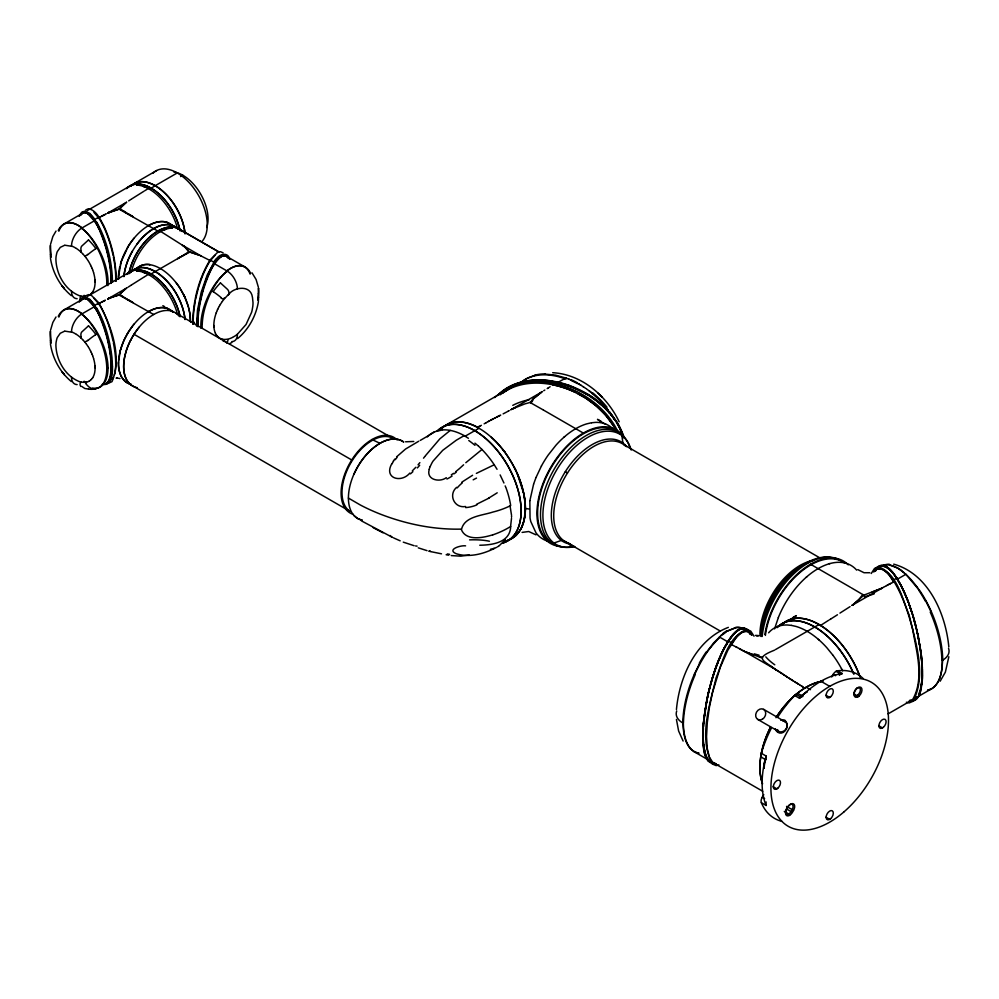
<?xml version="1.0" encoding="UTF-8"?>
<svg xmlns="http://www.w3.org/2000/svg" width="999" height="999" viewBox="0 0 999 999"><rect width="100%" height="100%" fill="white"/><g stroke="black" fill="none" stroke-linecap="round" stroke-linejoin="round"><path stroke-width="1.5" d="M131.356 384.465A42.32 24.438 -60 0 1 129.033 383.728C120.517 380.244 118.044 369.83 118.519 361.7M118.494 276.473L118.506 279.171M118.469 277.385L118.469 277.61A42.595 24.588 -60 0 0 118.506 279.283M548.901 541.458A65.609 37.887 -60 0 1 535.988 532.829L530.806 521.59A65.609 37.887 -60 0 1 530.044 517.944L529.845 500.886M96.691 222.078C106.818 240.322 112.188 261.301 112.45 282.155M96.691 307.979C105.357 323.201 110.027 340.509 112 357.842C112.275 365.671 115.185 386.725 102.36 384.328M196.491 325.986L197.49 310.115L201.261 292.12L207.143 275.175L213.998 262.287L210.027 259.99C198.464 279.158 192.745 301.923 192.844 324.225M100.175 230.544C107.293 246.653 111.913 266.558 111.413 282.817A39.098 11.576 77.3 0 0 111.451 280.557A39.123 11.576 77.3 0 0 111.301 275.699M98.564 313.062C105.931 328.359 110.24 345.142 111.413 362.063C111.301 368.981 113.074 385.327 102.485 384.303M197.577 319.518L197.515 321.129A39.123 11.576 -77.3 0 0 197.54 326.311C197.015 308.828 201.423 291.408 207.967 275.287M922.477 674.587L922.402 668.88M118.469 363.286L118.481 362.649M492.732 534.827C483.179 537.774 466.333 541.371 461.438 529.782C464.011 516.371 482.08 515.609 492.732 512.1A71.94 39.286 2.6 0 0 510.014 505.894M702.796 734.552L703.408 725.349M922.452 675.898L921.652 656.992L918.218 637.312M118.481 276.823L121.191 261.663L128.259 246.341A42.333 24.388 -60 0 1 148.514 225.624M190.434 321.74L189.972 314.136L188.137 305.881M190.434 321.578L190.459 320.467A42.595 24.588 60 0 0 189.073 309.44L188.961 308.966M118.481 362.425L120.255 350.774M922.414 677.185L922.539 675.636M118.494 276.311L118.531 275.437M511.55 517.157L511.563 515.959M111.389 369.268L111.413 368.718A39.098 11.576 77.3 0 0 111.451 366.458A39.123 11.576 77.3 0 0 111.301 361.601M922.364 678.446L922.502 676.922M111.376 369.53L111.339 370.267M703.221 728.571L703.383 725.724M676.435 709.565C679.395 676.947 695.903 639.697 728.346 627.372M922.065 677.359L921.99 678.621M118.531 275.374L118.581 274.55M511.5 518.369L510.576 526.523A72.065 43.756 -2.7 0 1 492.769 534.877M922.452 678.171L920.391 691.72M703.433 726.61L703.483 725.973M116.084 281.281C116.496 262.15 111.563 243.069 103.771 225.687C100.112 219.256 96.603 210.277 88.486 208.741L85.827 209.877M703.483 725.848L703.621 724.05A60.814 17.12 -78 0 1 704.02 719.592M920.728 688.124A61.014 17.17 78 0 0 921.727 682.342L921.89 678.92M703.421 725.149L703.608 722.814M922.389 679.395L922.202 681.755M118.594 274.4L118.606 274.313A42.295 24.413 -60 0 1 118.756 272.764A43.107 24.888 -60 0 1 119.83 266.571L119.88 266.333M118.594 360.302L118.606 360.214A42.295 24.413 -60 0 1 118.756 358.666A43.107 24.888 -60 0 1 119.83 352.472M703.171 725.936L707.067 699.188M921.852 680.456L921.652 681.73A60.814 17.12 78 0 1 921.24 684.914M704.058 719.305L704.495 715.496M198.102 313.162L197.864 315.559A39.398 11.663 -77.3 0 0 197.627 318.656M921.99 683.204C921.016 689.435 920.191 698.9 912.799 700.699M948.838 656.743L945.379 672.14L940.159 681.218M529.87 500.649L533.603 484.14M704.582 713.935L704.807 712.275M704.869 711.862L705.057 710.601M705.119 710.189L705.519 707.654M705.306 709.777L705.494 708.641M705.519 708.478L705.868 705.544M921.178 685.302L920.728 687.699A62.388 17.557 78 0 1 920.017 690.521M705.644 707.654L705.956 705.856M110.839 374.862L111.064 373.264A39.398 11.663 77.3 0 0 111.301 370.854M199.013 306.693L198.651 309.028A40.247 11.913 -77.3 0 0 198.152 312.737M199.038 306.531L199.151 305.906M258.454 301.323C256.206 315.684 248.776 329.32 237.562 338.636M706.018 705.519L706.068 705.194A64.773 18.232 -78 0 1 707.142 699.562M705.943 705.119L706.405 702.572M258.304 293.294L258.504 288.199M195.317 301.061L194.093 308.579A38.911 11.513 -77.3 0 0 193.307 324.151M258.229 293.694L257.867 300.374M706.493 702.147L706.817 700.461M510.701 526.423C510.264 542.469 492.519 545.067 479.77 545.229M706.98 698.588L703.184 724.25L703.209 745.129M707.217 699.213L707.879 695.379M706.78 700.287L708.079 693.606M707.155 698.763L707.329 697.914M524.113 520.254L525.412 509.015L524.313 496.441M707.467 697.964L707.816 696.378M524.313 519.368L524.388 518.981A65.072 37.575 60 0 0 525.424 508.541A65.097 37.575 60 0 0 524.375 496.865L523.888 494.168M707.292 697.789L707.654 696.116M200.811 299.725L202.76 291.895A45.792 13.424 -77.4 0 1 205.469 283.341C209.053 273.876 212.787 263.474 220.954 256.955M707.891 696.016L708.466 691.945M50.524 244.38L52.847 236.538L55.994 231.094M50.524 330.282L52.847 322.44L55.994 316.995M708.054 695.316L708.291 694.255A67.87 19.106 -78 0 1 709.74 688.236M707.979 694.954L709.278 688.636M429.283 469.293C425.836 479.757 439.572 482.779 446.316 477.684M200.799 297.814L200.012 301.386A41.746 12.35 -77.3 0 0 199.188 305.682M524.138 520.154L521.391 527.947L517.182 534.203A65.534 37.837 60 0 1 505.019 541.121M708.428 692.782L708.616 691.945M708.753 691.583L711.051 682.067M709.153 689.909L710.002 686.588M120.105 351.323L120.629 349.4M709.827 687.874L711.513 680.444M114.61 374.175L114.373 375.05M709.665 687.787L710.077 686.95M710.164 686.575L712.412 678.021M523.863 521.241L523.364 522.989A66.046 38.137 60 0 1 519.492 531.243L515.322 536.026M709.877 686.962L710.326 685.351M50.425 254.295L50.462 257.43M50.425 340.197L50.462 343.344M774.562 628.895L778.358 617.532M120.355 350.399L120.567 349.613M120.367 264.448L120.567 263.711M710.714 684.552L711.213 682.717A71.404 20.105 -78 0 1 713.036 676.573M120.617 349.425L123.864 340.559L128.259 332.242M711.575 680.856C715.634 665.933 721.315 651.186 729.982 638.286C733.541 633.229 740.684 624.487 747.364 629.782M125.974 351.923L125.025 355.482A42.932 24.788 -60 0 0 123.801 363.236L123.676 366.508A42.595 24.588 -60 0 0 125.05 375.936L125.986 378.409A42.57 24.575 -60 0 0 128.759 382.779L130.394 384.403M120.742 263.112L120.767 263.012A42.507 24.538 -60 0 1 125.387 251.473L126.111 250.075M120.742 349.013L120.767 348.913A42.507 24.538 -60 0 1 125.387 337.375L126.111 335.976M198.664 287.275L199.763 283.691A47.602 14.086 -77.3 0 1 204.083 272.265L205.507 269.143A49.388 14.61 -77.3 0 1 210.339 260.677L215.022 255.294M203.184 288.911L202.073 292.794A43.856 12.975 -77.3 0 0 200.861 297.565M712.187 678.771L712.662 677.222M712.424 677.959L712.899 676.423M919.754 691.345L919.48 692.132M712.674 677.16L713.786 673.663M203.534 287.762L203.808 286.888M713.149 676.211L713.498 675.099M713.236 675.936L713.661 674.05M713.561 674.924L713.798 674.188M203.908 286.601L204.183 285.739M713.848 674L714.685 670.953M533.666 483.941L535.976 477.597M713.973 673.638L714.947 670.192M204.233 285.589L204.658 284.315M714.572 671.827L714.809 671.116A74.9 21.091 -78 0 1 716.945 665.147L717.482 663.761M109.84 378.921L110.277 377.46A40.247 11.913 77.3 0 0 110.777 375.212M204.758 284.028L205.17 282.854M715.072 669.817L716.008 667.182M715.009 670.054L716.271 666.445M920.017 692.894C918.93 697.29 914.872 702.709 909.727 700.811M205.582 281.706L206.231 279.97M258.516 300.299L258.504 297.252M716.096 666.995L716.82 664.984M716.37 666.246L716.957 664.622M216.246 312.849L216.708 311.651M717.12 664.71L717.369 663.548M716.932 664.747L717.919 662.125M79.208 216.259C85.152 204.408 96.341 220.529 98.414 227.26M79.208 302.16C81.381 294.593 90.16 298.239 92.432 303.621A50.924 15.072 77.3 0 1 95.592 308.117M717.544 663.586L718.019 662.387M717.494 663.274L718.206 661.425M918.531 694.392A64.773 18.232 78 0 0 919.205 692.881L919.255 692.732M718.144 662.05L718.768 660.039M430.132 466.608L431.83 463.136A39.71 37.3 29.2 0 1 433.079 461.063L442.719 450.337L456.268 440.234L464.16 435.639L468.394 438.274M536.038 477.46L541.421 466.021M718.069 661.813L718.481 660.726M718.693 660.701L718.968 660.039A78.546 22.115 -78 0 1 725.948 645.466L726.748 644.068M718.656 660.376L719.33 658.666M207.392 277.035C210.015 269.318 220.767 246.166 229.633 259.103M718.943 659.665L719.592 658.066M51.086 257.38L50.425 245.255A42.033 24.313 59.9 0 0 50.512 254.333M51.086 343.281L50.425 331.156A42.033 24.313 59.9 0 0 50.512 340.234M719.53 658.266L721.678 653.371M719.717 657.754L720.754 655.381M208.192 275.162L208.267 274.987A49.55 14.66 -77.3 0 1 209.228 272.839L210.09 271.066M353.896 474.3C359.503 461.888 368.144 450.374 379.995 443.331A44.668 25.787 -60 0 1 403.584 441.933M79.52 215.497L81.906 212.1L85.127 211.101L89.835 213.424L94.93 219.33L98.901 217.045M79.52 301.398L81.906 298.002L85.127 297.003L89.835 299.325L94.93 305.232L98.901 302.947C111.289 326.061 122.502 356.393 111.988 381.68L109.316 382.829M694.317 674.225L699.6 663.511M721.153 654.507L721.615 653.508M217.557 309.678L218.319 308.079M721.74 653.221L724.4 647.914M721.94 652.884L722.851 650.961M210.152 270.941L210.227 270.779A50.337 14.898 -77.3 0 1 211.251 268.793L211.313 268.681M391.933 463.548C383.291 478.284 401.173 483.528 409.827 473.076M723.214 650.199L723.551 649.537M218.456 307.829L219.231 306.356M130.594 340.372L132.455 336.938A42.295 24.426 -60 0 1 136.963 330.02L139.336 326.985M723.751 649.15L724.15 648.363M875.349 570.691L876.373 568.918M908.953 701.211L912.711 699.475C924.574 678.346 916.533 652.11 912.711 629.67C908.378 613.074 903.009 596.515 894.105 581.755A77.572 21.841 78 0 0 886.987 572.652L883.141 569.767L879.595 568.668L876.385 569.38L873.613 571.952L875.586 568.955M724.213 648.239L724.887 646.977M724.35 647.989L724.687 647.352M211.376 268.556L212.113 267.208M724.962 646.852L731.256 637.012M725.024 646.728L725.661 645.591M126.498 335.264L127.248 333.928M219.343 306.156L220.18 304.707M515.322 407.642L513.024 408.641L524.875 403.896L530.082 402.46L531.018 403.009L532.729 400.462M126.923 248.601L127.21 248.102A42.295 24.426 -60 0 1 131.768 241.121L134.141 238.087M212.15 267.158L212.287 266.92A50.924 15.072 -77.3 0 1 215.447 262.025L216.496 260.677A50.624 14.985 -77.3 0 1 217.532 259.478L218.294 258.666M132.455 251.036L130.594 254.47A42.507 24.538 -60 0 0 125.974 266.021L125.025 269.58A42.932 24.788 -60 0 0 123.901 276.224M725.973 645.029L726.648 643.868M781.942 821.365A83.154 48.002 -60 0 1 761.35 802.709A5.657 3.272 -60 0 1 762.249 797.252L763.773 794.617M831.705 676.947L833.228 674.313A5.657 3.272 -60 0 1 837.512 670.804A83.154 48.002 -60 0 1 862.999 678.358M786.488 808.965L787.624 807.005A4.52 2.61 -60 0 1 792.145 804.395A4.52 2.61 -60 0 1 792.145 809.627L791.021 811.588A4.52 2.61 -60 0 1 786.488 814.197A4.52 2.61 -60 0 1 786.488 808.965L792.382 812.374L793.518 810.414A5.657 3.272 -60 0 0 793.518 803.883A5.657 3.272 -60 0 0 787.861 807.142L786.725 809.103A5.657 3.272 -60 0 0 786.725 815.634A5.657 3.272 -60 0 0 792.382 812.374M754.033 636.188L750.736 631.106L746.815 629.432C727.809 636.513 723.264 660.901 716.133 677.672C709.69 705.044 698.438 737.399 712.212 763.948L716.133 765.609L718.893 764.897M80.32 215.459L80.832 214.673M726.822 643.955L728.121 641.82A80.007 22.527 -78 0 1 730.569 638.199M726.91 643.406L728.209 641.346M851.223 587.749L862.774 594.555L858.678 599.825L853.371 604.407L863.998 595.042M871.228 573.526L874.537 568.431L878.458 566.77C897.464 573.851 902.01 598.226 909.14 614.997C915.571 642.369 926.835 674.725 913.061 701.273L909.14 702.934L906.38 702.222M92.245 292.457L92.682 291.845M92.682 377.747L92.27 378.334M393.381 461.038L394.78 459.078M80.494 215.297L82.393 213.386A45.792 13.462 77.5 0 1 85.077 212.837L88.174 213.699L87.487 213.287A48.501 14.348 77.3 0 0 86.588 212.862M80.494 301.198L82.393 299.288A45.792 13.462 77.5 0 1 85.077 298.738L86.364 298.689M119.605 208.803L126.473 202.31M120.804 295.254C118.918 294.43 121.691 292.382 119.53 294.817M706.243 652.597L713.498 643.094L720.916 635.614M120.804 209.353L119.743 208.604L120.904 207.243M222.253 301.561L221.641 302.447A28.047 16.196 -60 0 0 220.304 304.52M505.357 539.685L499.075 545.891M108.242 382.118L108.916 381.056A41.746 12.35 77.3 0 0 109.74 379.195M730.719 637.999L732.654 635.539A79.021 22.253 -78 0 1 734.964 633.029M136.963 244.118L139.336 241.084M131.768 327.023L134.141 323.988M210.027 259.99L217.632 252.322L220.442 251.686L223.102 252.834M530.082 402.46L535.377 396.803L542.407 391.571M425.399 455.769L439.847 438.848L450.249 430.394M424.9 456.418L423.514 458.179M731.543 636.9L733.728 634.115M197.39 323.639L196.553 323.788M135.027 270.205L138.224 267.133L142.008 265.247A42.32 24.438 60 0 1 149.675 264.635L149.875 264.673M916.982 696.852L917.07 696.753A67.87 19.106 78 0 1 915.534 698.313M456.618 487.337C448.027 494.73 454.37 508.578 465.584 506.505M215.747 259.902C218.556 254.333 227.884 251.086 229.72 259.203M876.735 568.406C882.492 561.013 891.22 569.23 894.455 574.912M390.109 535.501L391.82 537.1M876.323 567.919C885.139 559.465 893.918 573.751 898.213 580.519M419.88 462.624L418.044 464.81M396.603 456.843L405.557 449.026L418.718 441.233M120.954 207.055L124.813 203.484M415.859 467.257L412.3 470.891M535.177 397.527L541.183 392.407M734.015 633.816L734.727 633.104M124.813 289.385L120.617 293.369L126.436 288.236M498.101 394.905L502.022 391.333M498.476 395.005C511.276 381.943 530.919 378.559 548.476 380.607M877.871 567.956L878.658 567.295M874.774 570.591L874.974 570.392A71.291 20.067 78 0 1 878.758 568.681L880.406 568.768M465.809 462.712L481.98 449.5A65.609 37.887 60 0 1 494.255 464.785L497.04 469.293M500.199 394.78C518.881 379.97 545.129 380.794 566.758 388.736A77.273 59.216 32.5 0 1 574.512 391.983L585.676 398.139L596.066 405.781M735.227 632.779L736.862 631.356A76.96 21.666 -78 0 1 738.96 629.957M463.598 464.81L459.64 468.406M494.642 397.59C532.704 363.087 598.788 389.498 618.281 432.542M735.014 632.829L735.726 632.192M782.692 623.763L781.53 624.862A65.547 37.837 60 0 1 790.584 619.293L795.229 618.319M563.911 437.287L564.547 436.725M806.293 577.222L806.93 576.66M90.747 294.093L91.371 293.506A28.372 16.384 60 0 0 92.083 292.67M459.34 468.668L455.631 471.74M90.722 380.02L91.371 379.408A28.372 16.384 60 0 0 92.083 378.571M502.097 393.281L502.959 392.545A67.87 52.01 32.5 0 1 506.905 389.647M720.903 635.626L722.851 634.028L721.128 635.439M503.134 392.807L512.112 387.013M90.459 294.33L89.823 294.805M90.459 380.232L89.823 380.706M461.838 482.155L472.589 475.274M736.151 631.843L737.125 631.093M231.793 341.646A14.71 8.492 60 0 0 237.412 334.228L246.054 324.488L251.598 312.3A28.759 16.608 -60 0 0 252.173 310.015L252.809 306.256A31.169 17.994 -60 0 0 253.009 302.597L252.46 297.24M237.375 334.265L236.276 335.102A27.46 15.859 -60 0 1 235.115 335.914L232.742 337.312M502.559 390.921C516.433 380.394 535.052 378.196 551.86 381.069M197.502 323.476L197.939 323.451A40.072 11.776 -77.4 0 1 200.824 299.737M220.267 256.968L219.543 257.53A49.975 14.785 -77.3 0 0 218.544 258.416M88.524 239.922L81.593 246.254A5.919 4.595 55.3 0 0 81.319 251.174M88.524 325.824L81.643 332.105A5.919 4.595 55.3 0 0 81.319 337.075M453.509 473.339L451.273 474.875M108.204 298.763L107.63 299.051L127.098 287.787M126.623 202.21L107.742 213.099L119.393 208.991M852.297 605.182L853.421 604.432L852.372 605.107M552.809 384.952L552.996 384.827A77.572 59.453 32.5 0 1 572.327 390.984L575.399 392.407M737.399 630.893L738.736 630.082M220.517 256.805L220.629 256.718A49.001 14.498 -77.3 0 1 221.441 256.231L222.115 255.906M131.231 199.226L143.956 191.234M131.231 285.127L143.594 277.347M839.934 613.111L850.062 606.63M130.757 199.538L128.659 200.899M130.832 285.389L128.159 287.113M541.633 392.07L511.788 409.265C515.484 407.455 509.078 410.614 512.187 409.091M837.474 614.76L830.843 618.955M95.604 248.826L95.916 248.626A40.147 23.089 59.3 0 0 88.499 239.997M95.604 334.727L95.916 334.528A40.147 23.089 59.3 0 0 88.499 325.899M550.112 386.738L548.139 388.012M851.96 605.406L883.203 587.462M791.233 618.918L796.365 615.621L792.644 617.732M428.546 435.539L434.977 431.668L442.382 429.945M89.523 380.906L88.886 381.268M427.659 436.113L420.242 440.422M185.327 254.058L187.35 252.784M547.964 388.124L547.19 388.611M185.627 253.871L184.728 254.433M184.116 254.82L183.142 255.419M187.562 252.647L189.398 251.873M498.538 546.241L497.552 546.815M188.012 252.372L188.686 251.96M199.962 255.457L189.885 252.023L177.697 258.604M775.711 669.605C763.91 660.476 753.371 658.591 774.4 650.212M931.755 688.698C940.883 682.642 942.282 670.404 942.432 660.339A22.627 13.062 0 0 0 948.538 648.326M507.942 388.986L509.552 388.049M880.643 566.695L880.594 566.72A65.609 37.887 60 0 0 880.019 567.082M489.011 498.114L476.585 504.283M188.948 251.798L184.965 247.103L189.136 251.686M544.842 390.047L543.718 390.734M830.594 619.118L829.32 619.88M144.93 190.647L146.466 189.673A16.109 8.979 -1.7 0 0 146.878 189.398L147.103 189.211A7.043 3.909 -2 0 0 147.465 188.911M183.591 255.257L182.08 256.069M828.421 620.416L821.415 624.912A10.177 6.094 2.1 0 0 820.766 625.524A65.434 37.775 60 0 0 806.63 619.268L802.472 618.443A65.434 37.775 60 0 0 794.18 618.456L792.956 618.681M144.306 276.923L146.466 275.574A16.109 8.979 -1.7 0 0 146.878 275.299L147.103 275.112A7.043 3.909 -2 0 0 147.465 274.812M181.88 256.181L177.747 258.579M63.486 224.3L82.455 213.336M134.64 183.242L156.631 170.542M58.854 231.219A42.607 20.18 67.7 0 1 81.906 228.022L94.281 220.866L96.641 223.976A50.624 14.985 77.3 0 1 97.677 225.849L98.002 226.448M149.263 189.123L151.061 188.087M155.27 185.652L177.26 172.952M151.061 188.174L155.27 185.752M180.619 176.561L182.867 175.262M63.486 310.202L82.455 299.238M178.784 257.979L149.263 275.025M179.146 257.767L180.332 257.08M58.854 317.12A42.607 20.18 67.7 0 1 81.906 313.923L94.281 306.768L96.641 309.877A50.624 14.985 77.3 0 1 97.677 311.75L98.414 313.162M447.552 424.225L507.317 389.685M553.821 383.604L556.805 381.88L562.499 383.291M465.184 436.176L479.021 428.271M557.055 382.842L565.909 378.022L569.218 379.308M893.793 579.895L896.777 578.171L902.109 587.262M775.374 649.65L818.993 624.55M897.402 579.195L905.881 574.3L919.23 590.222M857.192 688.036L857.991 687.574M888.061 713.885L910.876 700.724M915.159 698.276L931.43 688.885L927.509 690.334M87.338 210.539L131.169 185.302M87.338 296.441L131.169 271.204M496.565 547.327C484.403 553.796 469.73 557.942 456.156 553.708C446.528 549.487 460.751 545.117 465.584 545.854M486.188 422.677L484.14 423.826M485.989 422.789L488.349 421.478M883.416 587.35L885.039 586.463M509.265 410.614L508.329 411.113M488.249 421.541L489.135 421.054M510.626 409.852L510.889 409.727M885.501 586.213L886.8 585.501M489.035 421.103L492.994 418.993M508.316 411.138L507.542 411.551M106.394 213.786L105.557 214.223M510.102 387.749L510.926 387.3A71.404 54.72 32.5 0 1 515.272 385.314M886.637 585.589L887.512 585.127M490.621 420.254L491.408 419.83M503.121 413.873L506.78 411.963M527.235 378.196L535.002 375.299M481.393 425.312L480.244 425.911M887.636 585.052L889.897 583.866M105.332 214.348L104.271 214.897L105.007 214.51M105.332 300.249L101.985 301.948M491.795 419.617L495.379 417.757M888.573 584.565L889.51 584.065M105.057 300.387L104.358 300.761M112.462 280.794L111.563 280.719M112.462 366.695L111.538 366.583M97.602 218.232L99.888 217.083M889.897 583.878L890.783 583.416M103.709 215.185L102.847 215.609L104.358 214.86M103.634 301.124L102.422 301.735M97.902 303.971L99.376 303.234M98.064 217.994L98.976 217.532M495.167 417.869L496.953 416.97M890.559 583.528L892.856 582.38M99.126 303.359L100.537 302.66M525.536 508.479L529.333 509.053M496.878 417.008L497.764 416.558M882.105 588.024L880.831 588.673L881.98 588.074M98.876 217.582L100.637 216.708M98.789 303.534L100.637 302.61M497.465 416.708L498.863 416.009M499.687 415.596L500.724 415.084M480.032 426.024L478.296 426.823L478.896 426.561M892.769 582.417L893.718 581.942M102.984 215.547L102.06 216.009M232.405 337.487L231.543 337.899A27.772 16.034 -60 0 1 230.344 338.386L229.221 338.773A28.234 16.296 -60 0 1 227.947 339.111L226.236 339.398M229.283 343.793L231.83 342.532M498.164 416.358L499.95 415.472M893.655 581.98L889.048 574.812A77.273 21.753 78 0 0 886.2 571.928L885.576 571.416M101.473 216.296L102.173 215.946M101.473 302.197L102.173 301.848M510.052 505.919L511.525 515.222M100.175 216.945L101.836 216.121M100.175 302.847L101.836 302.023M494.118 464.822L476.361 473.401M107.792 213.062L109.103 212.425A21.541 12.5 0.3 0 1 110.015 212.05L119.093 209.141L159.665 232.068M109.703 298.052L107.642 299.051M108.391 298.676L115.097 296.016M107.63 213.149L108.966 212.5A21.516 12.512 0.3 0 1 110.14 211.95L110.452 211.825M107.942 298.901L108.966 298.401M107.742 299.001L108.367 298.689M108.566 212.687L109.253 212.362M108.254 212.837L109.041 212.462M739.797 629.52L740.621 629.195A74.226 20.892 -78 0 1 742.419 628.783M513.074 386.538L514.048 386.101M109.253 212.362L110.152 211.95M83.092 298.689L82.218 299.163A43.856 12.975 77.3 0 0 81.006 300.337M882.055 565.921C887.886 563.261 894.442 565.896 899.437 569.205M109.69 298.077L111.076 297.465M83.092 212.787L82.305 213.212A43.856 12.975 77.3 0 0 81.006 214.435M85.827 295.779L88.486 294.643L91.296 295.267L98.901 302.947M106.031 383.991L106.856 383.529A43.856 12.975 77.3 0 0 108.067 382.355M514.385 385.951L515.047 385.676M522.102 532.405L528.708 531.518L536.013 534.852M110.877 297.565L119.393 294.892M477.947 426.96L477.385 427.16A65.609 37.887 60 0 0 442.282 427.822M516.046 385.264L518.094 384.503M777.334 626.61L779.582 625.861M516.196 384.952L517.944 384.315M222.34 255.819L223.813 255.457M165.559 229.42L164.123 229.882M252.36 296.803C250.225 284.29 233.641 287.612 229.196 293.918A26.586 15.347 -60 0 0 227.959 295.017L224.35 298.851A27.685 15.984 -60 0 0 222.377 301.386M494.118 548.364L494.243 548.314A65.609 37.887 60 0 1 490.409 549.275M561.351 540.434L553.958 543.019A3.397 2.76 -53.1 0 1 551.735 542.882L548.851 541.221M429.008 551.061L430.07 550.874M518.431 384.153L520.067 383.628M872.127 592.057L880.843 588.623L864.585 594.867M519.143 384.153L519.842 383.928M114.835 296.141L119.043 294.967L153.659 314.51M83.416 212.662L84.528 212.475M83.416 298.564L84.528 298.389M105.657 384.128L104.645 384.303M829.307 563.748L829.944 563.573M86.838 382.055L87.288 381.93A28.047 16.196 60 0 0 88.624 381.406M469.243 554.944L460.839 556.168L451.261 555.581M818.643 681.93L822.801 681.106A65.497 37.812 -60 0 0 804.52 688.186A65.609 37.887 -60 0 0 776.573 716.708M523.426 382.942L524.887 382.592M505.781 540.958L505.057 541.121M927.671 690.309L930.943 689.148A65.085 29.208 69.2 0 0 942.382 660.302M95.854 388.711L95.604 388.761A11.351 9.103 77.5 0 1 87.762 385.864L85.852 383.803M525.262 382.517L525.998 382.367M64.598 331.193L60.302 333.254L57.33 337.475A28.759 16.608 60 0 0 56.756 339.098L56.119 342.133A31.169 17.994 60 0 0 55.907 345.542C56.406 360.514 65.372 376.298 79.77 381.743A26.586 15.347 60 0 0 80.969 382.055L84.678 382.392A27.685 15.984 60 0 0 86.551 382.13M85.877 255.756L85.902 255.756A5.495 3.809 -85.1 0 1 84.828 255.794M881.081 566.183L881.355 566.146A72.69 20.467 78 0 1 882.854 566.108M64.598 245.292L60.302 247.352L57.33 251.573A28.759 16.608 60 0 0 56.756 253.197L56.119 256.231A31.169 17.994 60 0 0 55.907 259.64C56.406 274.613 65.372 290.397 79.77 295.841A26.586 15.347 60 0 0 80.969 296.154L84.678 296.491A27.685 15.984 60 0 0 85.477 296.416M527.122 382.155L528.995 381.83M869.792 572.727L864.035 572.727L857.829 569.617M591.445 422.777L586.925 423.813A65.609 37.887 -60 0 0 555.981 445.192L548.239 454.995A65.609 37.887 -60 0 0 541.421 466.021M591.608 422.764L595.516 422.377A65.609 37.887 -60 0 1 614.273 430.182M413.748 441.471L405.582 441.783M64.947 245.242L72.652 246.453A27.46 15.859 60 0 1 73.814 246.99L76.186 248.326M64.947 331.144L72.652 332.367A27.46 15.859 60 0 1 73.814 332.892L76.186 334.228M169.83 228.247L170.504 228.172M530.906 381.393L526.548 382.055A74.9 57.405 32.5 0 0 521.053 383.341M531.281 381.356L532.017 381.268A78.546 60.202 32.5 0 1 551.048 381.718L552.959 382.093M171.179 228.097L172.44 227.997A42.42 24.488 -60 0 0 131.743 270.18M88.474 389.036L84.803 388.499L81.681 386.351M224.026 255.756L226.398 256.256M225.811 339.435L224.338 339.448A27.11 15.659 -60 0 1 223.739 339.41L222.765 339.26M713.898 763.823C701.985 761.912 703.558 744.555 702.697 735.676M117.27 378.122L116.134 378.184L118.207 378.184M758.366 635.714L756.593 635.614L760.127 635.614M224.013 255.432L225.15 255.519M742.806 628.758L743.918 628.808A71.216 20.042 -78 0 1 745.329 629.208M538.286 381.056L539.91 381.031M461.401 529.108C433.628 529.795 405.919 524.063 380.095 514.035A178.696 103.172 0 0 1 360.277 504.97L348.389 498.064M545.229 374.113L555.569 375.149L566.246 378.146M712.974 763.411L708.079 760.838L704.882 754.395M84.915 212.487L86.364 212.787M104.071 384.303L103.084 384.128M552.697 372.689C581.955 374.325 606.942 396.141 619.18 421.79M137.113 185.09L136.488 185.04A42.42 24.488 60 0 1 177.185 227.223M137.113 270.991L136.488 270.941A42.42 24.488 60 0 1 177.185 313.124M417.082 546.141L415.522 545.941M911.787 700.724L909.689 700.287M138.424 185.215L139.098 185.302M138.424 271.116L139.098 271.204M698.85 753.184L694.492 751.897A67.095 30.132 -70.2 0 0 698.726 753.059M549.15 380.582L568.781 385.302L588.386 394.63M883.054 566.133L884.44 566.445A75.487 21.254 78 0 1 886.313 567.282M551.785 381.818L556.955 382.729A80.007 61.314 32.5 0 1 563.636 384.39L563.686 384.403M791.283 625.362L787.374 624.987A65.609 37.887 60 0 0 768.618 632.792M889.56 565.009L897.502 568.019M883.728 566.433L885.489 566.933M448.776 555.194L446.141 554.745M791.433 625.386L795.966 626.423A65.609 37.887 60 0 1 826.91 647.802L832.904 655.194M552.547 381.081L556.805 381.88M755.481 635.389L756.905 635.639M893.705 564.148C928.433 573.726 945.703 613.748 948.825 646.902M85.34 298.776L88.174 299.6L87.487 299.188A48.501 14.348 77.3 0 0 86.588 298.763M431.181 551.71L441.483 553.821M414.123 545.704L403.271 542.145M430.681 551.61L429.17 551.273M880.494 568.781L880.619 568.806A75.4 21.229 78 0 1 884.877 570.866L885.426 571.291M712.212 762.162L711.425 761.937A69.818 19.655 -78 0 1 710.714 761.613M557.43 382.917L558.341 383.117M189.535 251.948L199.4 255.195M362.175 520.229L357.654 518.506L353.896 515.459M762.499 657.23L758.154 656.193M222.377 339.185L221.978 339.073A28.983 16.733 -60 0 1 221.616 338.973L220.729 338.636M711.937 761.713L710.776 761.313M561.076 383.766L562.287 384.078M603.309 423.251L605.556 424.001M144.805 186.925L143.369 186.476M144.805 272.827L143.369 272.377M761.513 657.779L745.229 651.723L753.146 654.732M562.912 383.404C589.885 391.208 615.509 410.427 624.238 437.937M564.01 384.49L568.506 385.964M119.131 378.334L119.992 378.596M565.109 384.877L565.909 385.065M427.048 550.649L418.256 547.839M193.294 322.178L194.318 322.502L193.494 322.19M567.907 385.764L568.906 386.101M568.543 385.926L569.293 386.188A79.021 60.564 32.5 0 1 575.599 388.661M570.904 386.813L571.703 387.113M167.407 308.366L173.064 312.163M573.089 387.649L574.263 388.136M568.843 379.158L570.791 379.97M575.836 388.798L578.558 390.022M400.174 540.821L393.681 537.949M570.579 379.882L571.478 380.282M575.948 388.811L576.648 389.123M744.804 629.495L745.554 629.894M111.426 280.519L111.039 280.469A40.072 11.776 77.4 0 1 110.939 283.404M392.644 537.474L361.338 520.816M716.32 763.873L712.562 762.15L709.415 757.142L707.292 748.563L706.543 736.7L707.292 722.489L709.415 707.255L712.562 692.344L720.304 667.182L727.871 650.174L736.226 637.487A77.273 21.753 -78 0 1 739.073 634.602C742.382 630.918 749.138 629.782 751.81 634.84M745.167 651.698L743.631 650.911M578.371 389.91L580.769 391.071A76.96 58.978 32.5 0 1 586.45 394.155L585.052 393.356M371.99 439.523L379.995 443.331M200.574 255.744L201.174 256.044L181.905 244.892M743.406 650.799L742.644 650.436L743.731 650.986M580.107 390.759L580.881 391.146M731.743 644.717L738.848 648.376M731.842 644.755L731.168 644.43A77.572 21.841 -78 0 1 738.273 635.339L740.384 633.553A74.438 20.954 -78 0 1 746.728 631.356L748.463 631.843A67.77 19.081 -78 0 1 751.885 634.964M210.339 260.677L201.798 256.343M863.76 595.104L862.774 594.555M745.641 629.358L746.465 629.857M582.017 391.72L582.779 392.12M373.201 527.684L382.992 532.792M736.138 646.94L737.075 647.427M886.538 567.407L888.148 568.493A77.972 21.953 78 0 1 890.309 570.354L892.706 572.727M531.081 403.047L542.981 409.777M738.935 648.426L741.857 650.024M583.916 392.732L584.677 393.144M739.497 648.726L741.795 649.987M577.285 383.166L579.732 384.553M578.309 383.741L579.058 384.165M601.211 421.453L597.477 419.343L602.622 422.639M162.862 305.669L164.71 306.718M850.361 587.237L810.514 564.235M180.32 229.733L218.931 251.96L177.76 228.259M617.819 432.08L620.704 433.753A3.397 2.76 -53.1 0 1 621.878 435.576L622.901 443.032M624.075 444.842L819.492 557.667M583.329 433.079L543.319 409.977M226.461 256.293L245.442 267.245M214.648 263.823L227.023 270.954A42.607 20.267 -67.5 0 1 250.125 274.151M837.512 670.804L842.307 673.576A5.657 3.272 -60 0 0 839.322 675.324M836.051 671.328L840.858 674.1M833.228 674.313L835.626 675.699M853.833 693.481L857.991 696.815M820.916 681.268L829.719 686.35M176.348 313.386L389.285 436.326M563.573 540.571L719.904 630.831M825.948 695.254L829.719 697.439M878.733 725.736L882.504 727.921M731.468 642.557L728.259 641.258L732.991 634.665L737.649 630.144L743.581 627.759L748.376 629.932M719.392 636.975L727.871 641.87M743.206 650.724L773.513 668.219M806.28 687.225L810.514 689.672M802.597 696.141L799 694.068A5.657 3.272 -60 0 0 794.717 695.504A83.154 48.002 -60 0 0 778.109 716.533M796.178 694.342L800.973 697.115M794.717 695.504L799.525 698.276A5.657 3.272 -60 0 1 802.796 696.578M134.028 334.29L352.36 460.339M763.611 709.34L784.889 721.628L784.964 720.379A6.906 5.619 -51.7 0 0 780.743 720.267M757.779 719.442L779.058 731.718L778.009 732.417A6.906 5.619 -68.3 0 0 786.063 729.507A6.906 5.619 -68.3 0 0 784.914 720.454M130.981 384.915L349.313 510.964M771.253 728.408A83.154 48.002 -60 0 0 761.35 753.296L766.146 756.068A5.657 3.272 -60 0 0 766.196 759.527M765.846 759.802L762.249 757.729A5.657 3.272 -60 0 1 761.35 753.296M773.151 786.7L776.922 788.873M825.948 817.182L829.719 819.355M693.83 751.56L708.953 760.276M714.397 763.386L762.724 791.27M786.55 806.393L793.518 810.414M762.249 797.252L764.647 798.638M784.277 811.388L788.748 813.973L789.56 815.359M761.35 802.709L766.146 805.481A5.657 3.272 -60 0 1 766.196 801.985M129.783 214.822L128.147 213.873M130.145 215.035L132.53 216.408M132.967 216.658L127.447 213.461M567.494 472.977L565.334 471.653M129.583 300.599L128.197 299.8M130.807 301.311L132.53 302.31M132.967 302.56L127.447 299.363M897.651 568.094L900.286 569.78M579.333 384.315L581.093 385.364M886.563 567.42L887.412 567.956M127.023 213.212L123.626 211.114M127.123 299.176L122.552 296.353M586.763 394.33L590.771 396.828M586.838 394.38L587.524 394.792M775.137 669.243L782.329 673.776M797.364 683.403L798.189 683.903M796.403 682.829L794.892 681.917M796.653 682.979L795.866 682.504M798.313 683.978L799.537 684.715M796.428 682.841L798.401 684.028M580.681 385.114L583.441 386.838M775.611 669.53L776.46 670.054M775.436 669.43L774.437 668.818M799.475 684.677L804.382 688.049M786.6 676.635L794.929 681.93M126.061 212.637L125.175 212.1M776.385 670.004L777.21 670.516M120.167 208.953L121.141 209.565M181.106 244.368L161.838 232.18A3.859 2.11 3.1 0 1 161.226 231.556M120.355 294.967L122.615 296.391M777.647 670.779L781.68 673.351M793.256 680.906L788.211 677.697M120.904 209.415L122.228 210.24M124.038 211.388L123.414 210.989M122.552 210.452L123.601 211.114M589.123 395.092L591.308 396.503M801.76 686.101L802.834 686.812M583.104 386.625L585.764 388.399M774.35 668.768L770.691 666.183M213.324 291.783L213.137 291.658A40.147 23.089 -59.3 0 1 220.429 282.954M76.486 248.526L77.385 249.138A27.772 16.034 60 0 1 78.584 250.025L79.783 251.011A28.234 16.296 60 0 1 80.981 252.073L82.692 253.758M76.486 334.428L77.385 335.04A27.772 16.034 60 0 1 78.584 335.926L79.783 336.913A28.234 16.296 60 0 1 80.981 337.974L82.692 339.66M87.974 213.998L94.281 220.866M781.855 673.463L783.228 674.375M87.974 299.9L94.281 306.768M887.599 568.044L890.396 570.292M899.537 569.268L905.881 574.3M787.312 677.11L784.415 675.174M783.166 674.325L784.078 674.937M786.65 676.66L785.177 675.686M783.641 674.65L784.702 675.361M591.82 397.515L592.519 397.989M592.02 396.99L592.744 397.477M182.168 245.067L184.902 247.065L184.103 246.453M592.857 398.226L594.23 399.188M183.092 245.704L183.991 246.366M900.386 569.842L901.11 570.354M586.338 388.798L589.66 391.233M593.456 397.977L607.167 409.727L617.407 422.889M220.404 282.879L227.335 289.211A5.894 5.27 -17.7 0 1 228.334 295.155M594.904 399.687L595.579 400.174M901.248 570.454L904.145 572.764M598.538 402.485L595.916 400.424A74.226 56.893 32.5 0 0 590.983 396.978M589.26 390.934L590.297 391.733M589.909 391.433L591.246 392.482M590.546 391.92L591.87 392.994M591.495 392.682L592.494 393.506M598.463 402.447L600.461 404.083M474.937 443.156L477.872 445.604M218.444 337.262L219.355 337.912A28.359 16.371 -60 0 0 220.304 338.449M595.991 405.731L598.95 408.341M596.316 406.006L605.669 415.247L613.249 425.562M71.366 295.679C60.152 286.376 52.722 272.739 50.474 258.379M71.366 381.581C60.152 372.277 52.722 358.641 50.474 344.28M600.786 404.345L601.723 405.169M818.343 639.335L818.98 639.897M89.823 214.947L89.51 214.685A49.55 14.66 77.3 0 0 88.412 213.848M491.383 437.262L495.554 441.246A65.434 37.775 60 0 1 503.833 450.824L504.195 451.286M90.122 301.136L89.448 300.537A49.55 14.66 77.3 0 0 88.412 299.75M478.259 445.891L481.98 449.5M602.946 406.281L605.631 408.853M599.113 408.491L600.099 409.415A67.77 51.936 32.5 0 1 612.837 424.875L615.771 430.07M598.014 393.131L602.26 397.24M890.571 570.629L892.344 572.539A79.62 22.415 78 0 1 894.692 575.524M605.481 408.753L606.368 409.602M93.906 212.35L98.589 217.732A49.388 14.61 77.3 0 1 103.421 226.199L104.858 229.32A47.59 14.086 77.3 0 1 108.928 240.035M93.906 298.251L98.589 303.634A49.388 14.61 77.3 0 1 103.421 312.1L104.858 315.222A47.59 14.086 77.3 0 1 108.928 325.936M606.106 409.378L607.754 411.064M606.718 410.002L607.117 410.427A68.394 52.423 32.5 0 1 610.189 413.848L610.377 414.036M173.064 226.261L167.407 222.465A42.295 24.426 -60 0 0 148.414 225.637A42.395 24.575 -59.5 0 1 173.214 226.311M123.864 380.132L125.2 381.406A42.358 24.451 -60 0 0 131.206 384.428M83.117 254.221L84.69 256.019A27.11 15.659 60 0 1 85.177 256.631L86.351 258.167M83.117 340.122L84.69 341.92A27.11 15.659 60 0 1 85.177 342.532L86.351 344.068M607.904 411.226L608.653 412.038M123.764 380.007L123.551 379.77A42.57 24.575 -60 0 1 120.792 375.399L119.843 372.939A42.595 24.588 -60 0 1 118.469 363.511L118.469 363.461M608.94 412.375L609.527 413.037M91.471 301.985L98.701 313.736A49.975 14.785 77.3 0 1 99.688 315.784L100.512 317.595L98.239 313.674M227.784 257.23L226.848 256.331A44.943 13.299 -77.3 0 0 225.512 255.619M217.045 335.876L217.607 336.501A28.983 16.733 -60 0 0 218.381 337.225M610.826 414.61L611.363 415.259M610.938 414.71L612.037 416.071M892.806 572.39L897.776 579.408M502.784 449.475L504.607 451.848M612.012 416.071L612.799 417.095A65.946 50.549 32.5 0 1 615.184 420.417A60.752 46.553 32.5 0 1 619.58 427.947L619.605 428.072M216.795 335.577L216.371 334.99M175.986 282.53L176.348 282.992A42.32 24.438 60 0 1 179.907 288.049L184.952 297.39L188.474 307.068M612.824 417.095L613.598 418.131M504.333 451.473L505.019 452.397M252.023 272.827L256.081 279.483L258.404 287.337M894.592 575.112L897.015 578.583M504.745 452.035L507.43 455.819M833.004 655.332L834.727 657.704A65.609 37.887 60 0 1 841.47 668.631M916.882 586.875L916.47 586.313A68.644 28.334 68.4 0 0 905.881 574.375M917.045 587.1L917.669 587.974M86.551 258.429L86.95 259.003A28.983 16.733 60 0 1 87.3 259.515L88.436 261.251M86.551 344.33L86.95 344.905A28.983 16.733 60 0 1 87.3 345.417L88.436 347.153M613.848 418.481L614.348 419.168M609.902 412.1L610.364 412.749M917.881 588.274L919.33 590.372M895.054 575.586L896.627 577.922M610.751 413.311L614.46 419.155M609.09 412.225L607.067 408.628M707.604 758.403L707.155 757.692M216.171 334.677L215.372 333.179M749.712 631.668L751.36 635.027M95.255 308.279L96.379 309.428M95.454 222.715L96.379 223.526M897.989 580.107L901.722 586.863M616.907 423.114L617.532 424.163M617.832 423.576L618.244 424.275M898.588 581.118L899.487 583.079M96.016 223.651L98.701 227.834A49.975 14.785 77.3 0 1 99.688 229.882L100 230.544M96.016 309.553L98.639 313.599M749.25 632.142L750.237 634.028M607.192 408.866A65.609 37.887 60 0 1 608.903 412L608.978 412.05A2.772 2.198 66.5 0 0 609.29 412.562M618.656 424.987L624.088 437.587M899.487 582.692L900.449 584.427M617.931 424.862L618.568 426.049M925.673 600.849L930.943 611.55M841.47 668.631L842.656 670.866M614.847 428.334L615.596 429.732A59.965 45.954 32.5 0 1 616.108 430.794L616.246 431.044M683.104 741.046L678.621 731.006L676.435 719.43M900.274 584.502L901.66 586.738M900.386 584.34L901.385 586.213M618.818 426.523L620.541 430.119M901.36 586.575L901.51 586.863A78.222 22.015 78 0 1 908.328 602.472L908.341 602.522M706.655 756.755L706.193 755.843A63.624 17.907 -78 0 1 705.257 753.196M514.522 467.807L515.084 468.906M90.484 264.897L89.573 263.187A28.359 16.371 60 0 0 88.624 261.563M90.484 350.799L89.573 349.088A28.359 16.371 60 0 0 88.624 347.465M98.164 226.348L98.626 227.672M901.86 587.137L902.659 588.748M901.573 586.613L908.029 600.736L914.222 619.405M615.846 430.232L616.171 430.881M500.137 474.925L503.946 483.004M98.239 227.772L100.549 231.768M183.754 294.842L184.852 297.153M515.122 468.993L517.007 472.989M98.564 227.148L100.512 231.693M515.322 469.405L516.308 471.441M902.459 588.399L902.934 589.298M80.969 252.048L80.669 251.323M80.969 337.949L80.669 337.225M619.892 428.671L620.441 429.87M706.493 756.43L706.168 755.731M904.12 591.833L903.059 589.572L905.294 594.48M91.321 266.621L91.995 268.169M91.321 352.522L91.995 354.071M904.245 592.132L904.644 593.006M620.279 429.52L621.228 431.556A61.326 47.003 32.5 0 1 622.764 435.701L623.176 437.025L622.864 436.388M517.045 473.064L517.182 473.364A65.222 37.7 60 0 1 520.217 480.856M904.769 593.294L905.169 594.18M517.22 473.464L523.863 494.043M100.1 231.743L100.574 232.842A47.964 14.036 77.4 0 1 103.609 240.921L104.558 243.569M100.1 317.645L100.574 318.743M100.662 232.043L100.787 232.305A49.001 14.498 77.3 0 1 101.598 234.228L102.385 236.201M100.662 317.944L100.787 318.206A49.001 14.498 77.3 0 1 101.598 320.13L102.323 321.928M905.419 594.78L908.728 603.121M905.381 594.742L907.629 600.249M505.544 486.8L505.169 485.889M620.953 431.081L621.353 432.043M92.083 268.381L92.657 269.83M92.083 354.283L92.657 355.731M907.766 600.511L908.178 601.585M102.497 236.488L104.071 240.784M102.497 322.39L104.071 326.685M705.794 754.807L705.444 753.808M908.74 603.596L912.624 614.572M92.732 270.055L93.581 272.615M92.732 355.956L93.581 358.516M908.865 603.408L909.265 604.52M505.856 487.425L506.268 488.586A65.622 37.837 60.1 0 1 510.701 505.619M908.903 604.033L909.152 604.732M909.277 605.082L909.802 606.081M909.802 606.006L910.077 606.83M909.927 606.381L910.851 609.103M520.179 480.856L520.691 482.355A66.209 38.224 60 0 1 523.351 491.695M910.089 607.38L910.214 607.729A73.389 20.667 78 0 1 912.237 613.91M103.646 326.735L106.019 334.328A40.934 12.013 77.4 0 1 111.051 366.483A40.072 11.776 77.4 0 1 108.104 381.468L106.169 383.529A45.792 13.474 77.5 0 1 103.896 384.128M104.171 241.071L105.07 243.793M104.171 326.973L105.07 329.695M911.113 609.877L911.875 612.212M109.178 240.796L110.052 243.606M109.178 326.698L110.052 329.508M104.633 243.818L105.569 245.392M105.12 329.832L105.569 331.293M912.124 612.986L912.487 614.148M104.72 244.081L105.794 247.652M912.537 614.897L913.348 616.97M912.899 616.058L918.63 637.574M913.336 616.957L914.684 621.028M913.748 618.955L913.848 619.318A69.818 19.655 78 0 1 915.534 625.574M105.869 247.902L106.019 248.426A40.934 12.013 77.4 0 1 111.051 280.582M704.794 754.07L703.234 745.429M914.497 621.041L915.996 625.961M914.947 622.677L916.046 626.823M107.155 336.85L107.005 336.301A44.943 13.299 77.3 0 0 105.657 331.581M704.919 751.985L704.582 750.699A61.588 17.345 -78 0 1 704.02 747.589M107.23 337.138L107.967 340.085M188.724 308.004L188.911 308.728M258.516 297.315L258.541 297.377A42.033 24.326 -59.9 0 0 258.441 288.249L258.541 288.349M107.442 252.073L107.005 250.399A44.943 13.299 77.3 0 0 105.657 245.679M107.517 252.36L107.73 253.197M704.857 751.735L704.62 750.711M916.008 626.823L916.458 628.508L916.22 627.659M915.896 626.985L916.52 628.92M107.767 253.334L107.967 254.183M916.495 629.457L916.82 630.869A66.421 18.694 78 0 1 918.131 636.887M916.67 629.345L920.603 649.675M916.907 630.594L918.193 636.513M523.439 492.057L523.601 492.807M113.037 255.257L112.562 253.097A44.668 13.212 77.3 0 0 110.352 244.643M113.037 341.171L112.562 338.998A44.668 13.212 77.3 0 0 110.352 330.544M523.763 493.556L523.988 494.667M113.374 256.88L113.424 257.155A38.911 11.513 77.3 0 1 115.634 281.131M109.128 259.44L109.016 258.941A42.607 12.612 77.3 0 0 108.067 254.608M113.374 342.782L113.424 343.057A38.911 11.513 77.3 0 1 114.885 373.364M109.128 345.342L109.016 344.842A42.607 12.612 77.3 0 0 108.067 340.509M109.178 259.703L109.328 260.464M109.178 345.604L109.328 346.366M918.531 638.211L918.868 639.909M918.456 638.561L920.154 647.514M109.366 260.714L109.54 261.601M109.366 346.616L109.69 348.376M918.968 641.208L919.08 641.87A63.624 17.907 78 0 1 920.017 647.439M109.565 261.726L109.69 262.475M703.97 747.227L703.658 744.792A60.377 16.995 -78 0 1 703.358 741.383L703.246 740.833M920.216 648.801L920.516 650.024M920.304 649.4L920.491 650.749M920.728 650.511L920.841 651.348M920.579 650.436L920.653 651.935A61.588 17.345 78 0 1 921.24 656.917M920.953 652.185L922.04 662.349M110.752 269.568L110.352 266.521A40.822 12.075 77.3 0 0 109.74 262.737M110.752 355.469L110.352 352.422A40.822 12.075 77.3 0 0 109.74 348.639M703.608 744.892L703.296 741.458M921.328 657.717L921.59 660.614M213.898 327.26L213.823 325.524M921.665 660.152L921.615 660.863A60.377 16.995 78 0 1 921.902 665.197M921.702 660.539L922.015 665.147M95.017 279.995L95.105 281.968M95.017 365.896L95.105 367.869M922.065 662.737L922.377 668.131M111.226 274.625L111.101 272.977A39.698 11.751 77.3 0 0 110.777 269.78M111.239 274.713L111.276 275.337M111.276 361.238L111.101 358.878A39.698 11.751 77.3 0 0 110.777 355.681M703.209 740.034L703.333 740.996L703.221 738.249A59.915 16.871 -78 0 1 703.358 727.871M922.015 665.334L922.052 666.083M921.902 678.708A59.915 16.871 78 0 0 922.052 668.806L921.965 666.233M683.353 722.564A65.085 29.233 -70 0 0 694.218 751.573A65.035 29.046 -69.3 0 1 683.091 722.789M676.735 710.988A22.627 13.062 0 0 0 682.841 723.014A65.085 29.208 -69.2 0 1 694.367 674.25M683.466 722.477A65.06 28.272 -69 0 1 695.292 674.462M711.3 646.728A68.744 27.885 -67.8 0 1 719.355 637.824M694.854 674.138A67.37 28.084 -68.6 0 1 711.276 646.515M735.764 627.297A68.044 28.034 -69.6 0 1 743.606 628.908M722.801 634.565A69.181 28.322 -68.1 0 1 726.385 631.955M748.75 632.255A65.946 18.569 -78 0 1 749.512 633.528A60.752 17.095 -78 0 1 749.737 633.965M704.532 715.197A62.388 17.557 -78 0 1 705.257 710.114M708.054 759.215A66.421 18.694 -78 0 1 707.142 757.816M704.67 750.474A61.014 17.058 -78.2 0 1 703.721 744.655M703.071 740.284A59.528 16.658 -78.1 0 1 702.934 735.976M703.209 734.49A59.515 16.446 -78.3 0 1 703.346 728.758M703.521 722.901A61.014 17.22 -78 0 1 704.495 713.985M699.325 663.099A67.57 28.983 -68.9 0 1 706.093 652.085M722.926 633.441A69.306 28.871 -68.9 0 1 726.573 630.943M735.651 627.859A68.157 28.059 -68.5 0 1 743.668 628.783M762.549 783.853A65.609 37.887 -60 0 1 770.591 727.072A65.497 37.812 -60 0 0 762.437 783.291M774.774 664.785A56.081 28.234 10.2 0 1 765.796 656.83M764.235 767.931A65.497 37.812 -60 0 1 764.972 759.74M801.548 695.866A65.497 37.812 -60 0 1 807.13 691.77M775.998 717.707A65.497 37.812 -60 0 1 822.826 681.206M777.022 627.522A65.609 37.887 60 0 1 853.908 674.35M759.04 655.169A57.655 28.197 4 0 1 754.17 653.808M139.261 241.134A42.433 24.5 -60 0 1 178.359 229.383M123.926 276.636A42.308 24.426 -60 0 1 146.091 234.191A42.308 24.426 -60 0 1 177.997 229.096M126.673 188.474A42.42 24.488 60 0 1 156.518 191.808A42.42 24.488 60 0 1 180.082 230.719M130.931 186.151A42.308 24.426 60 0 1 162.825 191.246A42.42 24.488 60 0 1 185.077 233.716M185.002 233.691A42.308 24.426 60 0 0 162.825 191.246A42.42 24.488 60 0 0 130.869 186.051M126.736 188.574A42.308 24.426 60 0 1 156.493 191.883A42.308 24.426 60 0 1 180.007 230.694M94.93 220.055A52.06 15.335 76.8 0 1 96.653 222.827M81.906 228.471A42.607 21.141 65.6 0 1 108.092 282.417A42.62 21.416 66.1 0 1 107.867 285.639M71.516 246.016A14.71 8.492 -60 0 1 81.906 228.009M58.254 230.432A42.62 21.416 66.1 0 1 81.906 227.76M81.906 228.272A42.607 20.267 67.5 0 1 106.768 281.431A42.607 20.18 67.7 0 1 106.693 284.203M90.372 215.472A50.337 14.898 77.3 0 1 91.396 216.521L92.432 217.72A50.924 15.072 77.3 0 1 95.592 222.215M77.135 298.701A14.71 8.492 -60 0 1 71.516 291.283M93.656 272.889A28.234 16.296 60 0 1 92.645 291.895M87.75 254.757A11.351 1.623 -36.3 0 1 95.617 248.801M87.662 254.395A5.869 3.546 -68.9 0 1 86.151 255.457M80.657 300.349A5.894 4.133 11 0 1 81.044 296.204M84.053 295.354A5.445 2.46 53.4 0 1 85.177 296.104M90.547 264.997A28.983 16.733 60 0 1 91.384 266.721M570.604 544.18A57.705 33.317 -60 0 1 563.111 475.349A57.705 33.317 -60 0 1 626.56 446.565M570.192 543.756A56.706 32.742 -60 0 1 565.309 476.61A56.706 32.742 -60 0 1 625.961 446.453M574.013 546.241A64.648 37.325 -60 0 1 553.771 469.867A64.648 37.325 -60 0 1 630.182 448.464M574.85 546.578A63.661 36.751 -60 0 1 556.356 470.454A63.661 36.751 -60 0 1 631.206 450.049M759.927 634.24A56.706 32.742 -60 0 1 813.523 560.364M760.926 635.614A57.705 33.317 -60 0 1 808.74 562.275M761.088 636.513A63.661 36.751 -60 0 1 788.923 576.86A63.661 36.751 -60 0 1 835.226 558.791M556.193 544.805A64.648 37.325 -60 0 1 550.886 468.194A64.648 37.325 -60 0 1 619.917 433.878M762.2 636.488A64.648 37.325 -60 0 1 792.444 575.124A64.648 37.325 -60 0 1 839.834 560.089M765.384 635.426A64.648 37.325 -60 0 1 797.976 574.288A64.648 37.325 -60 0 1 845.004 563.249M129.758 273.301A42.433 24.5 60 0 1 178.634 297.877L180.17 301.336A42.57 24.575 60 0 1 182.929 308.891L183.878 312.437A42.595 24.588 60 0 1 185.015 319.093M149.688 264.673A42.358 24.426 59.9 0 1 188.099 305.844M134.977 270.329A42.557 24.563 60.2 0 1 149.987 264.598M128.846 273.664A42.42 24.488 -60 0 1 152.41 234.753A42.42 24.488 -60 0 1 182.255 231.431M128.921 273.639A42.308 24.426 -60 0 1 152.435 234.84A42.308 24.426 -60 0 1 182.193 231.518M195.692 299.176A43.706 12.937 -77.3 0 1 198.289 288.586M882.005 566.271A68.082 28.084 70.9 0 1 889.347 564.26M919.08 590.709A67.582 28.272 68.6 0 1 925.424 601.223M930.231 612.075A65.085 28.409 69 0 1 941.882 659.864M919.417 590.122A65.697 29.346 69.3 0 1 942.731 660.601M913.536 699.375A71.404 20.105 78 0 1 913.111 699.487M896.865 578.696A80.007 22.527 78 0 1 899.325 582.779M879.17 566.933A69.768 19.643 78 0 1 879.944 566.545M875.761 570.854A66.508 18.719 78 0 1 877.597 568.244M920.529 651.161A61.014 17.008 78.1 0 1 921.515 659.989M922.227 666.47A59.528 16.671 78.1 0 1 922.339 672.265M922.065 671.815A59.515 16.434 78.3 0 1 921.94 677.147M820.753 625.524A65.609 37.887 60 0 1 859.465 675.199M781.33 625.174A65.497 37.812 60 0 1 860.189 677.359M777.085 627.622A65.497 37.812 60 0 1 853.383 673.276M764.897 634.427A65.609 37.887 -60 0 1 800.424 571.341A65.609 37.887 -60 0 1 848.251 564.86M778.358 617.532A65.609 37.887 -60 0 1 856.655 570.117M874.225 593.843A56.955 30.082 -2.6 0 1 864.26 596.678M94.93 305.956A52.06 15.335 76.8 0 1 96.653 308.728M81.906 314.373A42.607 21.141 65.6 0 1 108.092 368.319M71.516 331.918A14.71 8.492 -60 0 1 81.906 313.911M58.254 316.333A42.62 21.416 66.1 0 1 81.906 313.661M81.906 314.173A42.607 20.267 67.5 0 1 106.768 367.332A42.607 20.18 67.7 0 1 92.57 388.474M108.029 368.269A42.62 21.416 66.1 0 1 92.545 388.274M90.372 301.373A50.337 14.898 77.3 0 1 91.396 302.422M100.549 318.868A47.964 14.036 77.4 0 1 103.609 326.823M77.135 384.603A14.71 8.492 -60 0 1 71.516 377.185M93.656 358.791A28.234 16.296 60 0 1 92.645 377.797M87.75 340.659A11.351 1.623 -36.3 0 1 95.617 334.702M87.662 340.297A5.869 3.546 -68.9 0 1 86.151 341.358M95.916 388.711A40.147 23.489 60.2 0 1 88.536 389.086M80.832 386.501A5.894 4.133 11 0 1 81.044 382.105M84.053 381.256A5.445 2.46 53.4 0 1 86.201 382.979M90.547 350.899A28.983 16.733 60 0 1 91.384 352.622M85.839 341.571A5.495 3.809 -85.1 0 1 84.828 341.695M137.25 387.662A42.433 24.5 -60 0 1 132.667 336.476A42.433 24.5 -60 0 1 179.158 316.246M173.214 312.212A42.395 24.575 -59.5 0 0 148.464 311.588A42.358 24.451 -60 0 0 128.259 332.355M127.248 334.103A42.32 24.438 -60 0 1 131.768 327.185M148.426 311.7A42.32 24.438 -60 0 1 167.37 308.541M125.961 351.848A42.57 24.575 -60 0 1 130.594 340.284M126.673 274.375A42.42 24.488 60 0 1 156.518 277.71A42.42 24.488 60 0 1 180.082 316.621M130.931 272.053A42.308 24.426 60 0 1 162.825 277.148A42.308 24.426 60 0 1 185.002 319.593M126.736 274.475A42.308 24.426 60 0 1 156.493 277.784A42.308 24.426 60 0 1 180.007 316.596M109.016 298.351A21.516 12.512 0.3 0 1 110.14 297.852L110.002 297.939A21.541 12.5 0.3 0 0 109.053 298.376M113.511 377.36A43.706 12.937 77.3 0 1 112.288 379.37M350.037 511.476A42.42 24.488 -60 0 1 350.761 462.987A42.42 24.488 -60 0 1 392.395 438.024M782.704 720.903A5.819 4.708 -73.4 0 1 784.827 721.715A5.819 4.695 -45.6 0 1 786.338 728.508A5.819 4.695 -45.6 0 1 779.12 731.618A5.819 4.708 -73.4 0 1 777.522 729.607M778.046 732.342A6.906 5.619 -51.7 0 1 775.424 728.808M766.146 805.481A83.154 48.002 -60 0 1 766.146 756.068M799.525 698.276A83.154 48.002 -60 0 1 842.307 673.576M764.148 767.969A65.609 37.887 -60 0 1 764.897 759.764M801.535 695.779A65.609 37.887 -60 0 1 807.13 691.683M527.347 378.359A67.795 44.992 45.2 0 1 565.921 379.083M526.873 378.646A65.035 44.193 47.6 0 0 520.429 382.992A65.085 44.393 48.7 0 1 526.773 378.509M592.782 392.919A68.044 46.616 45.5 0 1 607.042 407.255M592.37 393.706A68.157 45.817 45.6 0 1 606.293 407.742M571.416 380.631A69.181 46.166 45.4 0 1 577.21 383.529M609.765 413.024A2.785 2.223 67.3 0 1 608.965 412.162M609.265 412.475A2.41 1.923 66.7 0 1 608.94 411.988M599.962 403.683A71.216 54.583 32.5 0 1 603.796 407.117M534.927 375.137A67.57 45.804 47 0 1 545.142 373.876M571.515 379.895A69.306 46.916 46 0 1 577.434 382.817M441.358 428.883A65.497 37.812 60 0 1 511.163 461.813A65.497 37.812 60 0 1 507.33 540.434M512.774 405.357A56.081 38.911 6.4 0 1 529.358 399.662M503.084 542.882A65.497 37.812 60 0 0 506.93 464.26A65.609 37.887 60 0 0 437.05 431.243A65.497 37.812 60 0 1 506.93 464.26A65.609 37.887 60 0 1 503.134 542.981M560.626 546.478A65.609 37.887 -60 0 1 551.136 466.67A65.609 37.887 -60 0 1 624.6 438.336M572.14 545.104A65.609 37.887 -60 0 1 569.967 545.666M507.43 455.956A65.534 37.837 60 0 1 514.522 467.944M578.071 393.756A74.438 57.055 32.5 0 1 595.354 405.182M532.205 400.287A57.655 35.889 7.6 0 1 534.527 397.265M213.998 261.588A52.06 15.859 -77.6 0 1 215.772 259.265M225.412 341.596A42.607 21.454 -66.2 0 1 225.087 341.808M200.974 328.259A42.607 21.454 -66.2 0 1 200.836 325.362A42.62 21.191 -65.7 0 1 227.023 271.416M202.235 324.325A42.607 20.18 -67.7 0 1 227.023 271.166M202.173 327.597A42.607 20.267 -67.5 0 1 202.148 324.375M227.023 270.729A42.607 21.454 -66.2 0 1 250.674 273.326M227.023 270.954A14.71 8.492 60 0 1 237.412 288.973M206.431 279.445A48.501 14.348 -77.3 0 1 207.33 277.185M227.909 257.392A42.607 12.612 -77.3 0 1 228.496 258.229M220.954 256.893A47.964 14.123 -77.5 0 1 224.026 255.744M226.361 256.393A40.934 12.038 -77.5 0 1 228.409 258.304M197.989 326.773A40.934 12.038 -77.5 0 1 197.877 323.539M215.272 332.929A28.234 16.296 -60 0 1 216.284 312.762M228.009 339.623A5.919 3.534 -40.2 0 1 226.623 343.069M213.287 291.72A11.351 1.648 36.1 0 1 221.291 297.752M222.789 298.838A5.869 3.984 79.6 0 1 221.054 298.014M224.538 298.127A5.445 3.546 -70.8 0 1 223.114 298.614M216.87 311.139A28.359 16.371 -60 0 1 217.595 309.49M223.277 341.358A5.495 0.949 -46.9 0 1 223.951 340.671M353.109 514.335A43.694 25.225 -60 0 1 350.549 461.9A43.694 25.225 -60 0 1 397.115 439.935M362.225 520.254A44.68 25.837 -60.1 0 1 356.281 469.33A44.68 25.837 -60.1 0 1 403.658 441.983M468.768 440.509A63.961 25.212 50.6 0 1 474.975 445.304M427.347 436.9A65.609 37.887 60 0 1 434.627 431.793M442.957 429.882A65.609 37.887 60 0 1 464.198 435.614M395.254 459.69A57.505 44.243 -88.6 0 1 397.04 457.455M392.157 463.673A32.305 28.909 50.1 0 1 393.531 461.138M412.887 471.678A31.968 21.229 -41.3 0 1 410.427 473.863M419.667 465.272A45.417 20.717 -42.7 0 1 417.357 467.932M473.176 479.832A68.943 33.342 -35.4 0 1 476.523 478.084M457.242 487.874A33.691 30.869 -54.7 0 1 462.337 482.854M476.86 504.895A34.977 34.765 53.4 0 1 465.671 507.592M497.215 492.807A70.941 6.856 -29.7 0 1 488.486 498.226M469.592 539.872A34.977 9.366 -5.4 0 1 489.423 541.246M429.245 469.293A21.866 20.392 7.9 0 1 430.094 466.595M452.122 476.024A34.665 29.608 -27.6 0 1 446.94 479.021M456.168 472.227A47.203 32.905 -29.4 0 1 453.996 473.863M449.587 554.308A37.325 8.254 16.3 0 1 447.277 553.921M152.859 173.351A42.42 24.488 60 0 1 194.718 189.498A42.42 24.488 60 0 1 201.661 241.833M173.863 171.99A35.639 20.579 60 0 1 200.349 193.506A35.639 20.579 60 0 1 206.706 227.522M726.71 631.318L735.664 627.697L726.71 631.318M62.225 286.089L64.361 288.773L62.225 286.089M62.225 371.99L64.361 374.687L62.225 371.99M843.893 811.937A83.154 48.002 -60 0 0 872.04 682.679A83.154 48.002 -60 0 0 773.214 768.094A83.154 48.002 -60 0 0 843.893 811.937M883.378 727.297A5.095 2.935 -60 0 0 885.102 719.38A5.095 2.935 -60 0 0 879.045 724.612A5.095 2.935 -60 0 0 883.378 727.297M830.581 696.815A5.095 2.935 -60 0 0 832.304 688.898A5.095 2.935 -60 0 0 826.26 694.13A5.095 2.935 -60 0 0 830.581 696.815M777.784 788.248A5.095 2.935 -60 0 0 779.507 780.344A5.095 2.935 -60 0 0 773.463 785.576A5.095 2.935 -60 0 0 777.784 788.248M830.581 818.743A5.095 2.935 -60 0 0 832.304 810.826A5.095 2.935 -60 0 0 826.26 816.058A5.095 2.935 -60 0 0 830.581 818.743M857.966 694.867A4.52 2.61 -60 0 0 859.502 687.836A4.52 2.61 -60 0 0 854.12 692.482A4.52 2.61 -60 0 0 857.966 694.867M858.965 696.116A5.657 3.272 -60 0 0 860.876 687.324A5.657 3.272 -60 0 0 854.157 693.131A5.657 3.272 -60 0 0 858.965 696.116M762.462 719.193A5.832 4.758 -60 0 0 763.898 709.527A5.832 4.758 -60 0 0 755.719 714.447A5.832 4.758 -60 0 0 762.462 719.193"/></g></svg>
